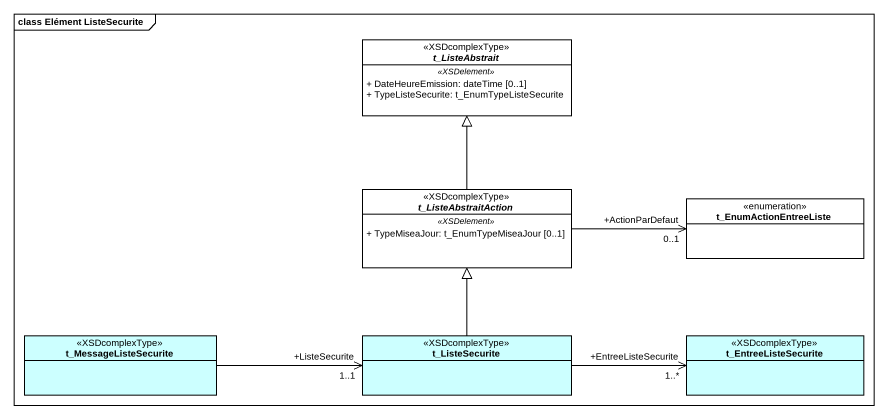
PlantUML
@startuml
mainframe class Elément ListeSecurite
hide circle
hide empty members
skinparam classAttributeIconSize 0
abstract class t_ListeAbstrait <<XSDcomplexType>> {
  .. <<XSDelement>> ..
  + DateHeureEmission: dateTime [0..1]
  + TypeListeSecurite: t_EnumTypeListeSecurite
}
abstract class t_ListeAbstraitAction <<XSDcomplexType>> {
  .. <<XSDelement>> ..
  + TypeMiseaJour: t_EnumTypeMiseaJour [0..1]
}
enum t_EnumActionEntreeListe
class t_MessageListeSecurite <<XSDcomplexType>> #CCFFFF
class t_ListeSecurite <<XSDcomplexType>> #CCFFFF
class t_EntreeListeSecurite <<XSDcomplexType>> #CCFFFF
t_ListeAbstraitAction -up-|> t_ListeAbstrait
t_ListeAbstraitAction -right-> "+ActionParDefaut\n0..1" t_EnumActionEntreeListe
t_MessageListeSecurite -right-> "+ListeSecurite\n1..1" t_ListeSecurite
t_ListeSecurite -up-|> t_ListeAbstraitAction
t_ListeSecurite -right-> "+EntreeListeSecurite\n1..*" t_EntreeListeSecurite
@enduml
